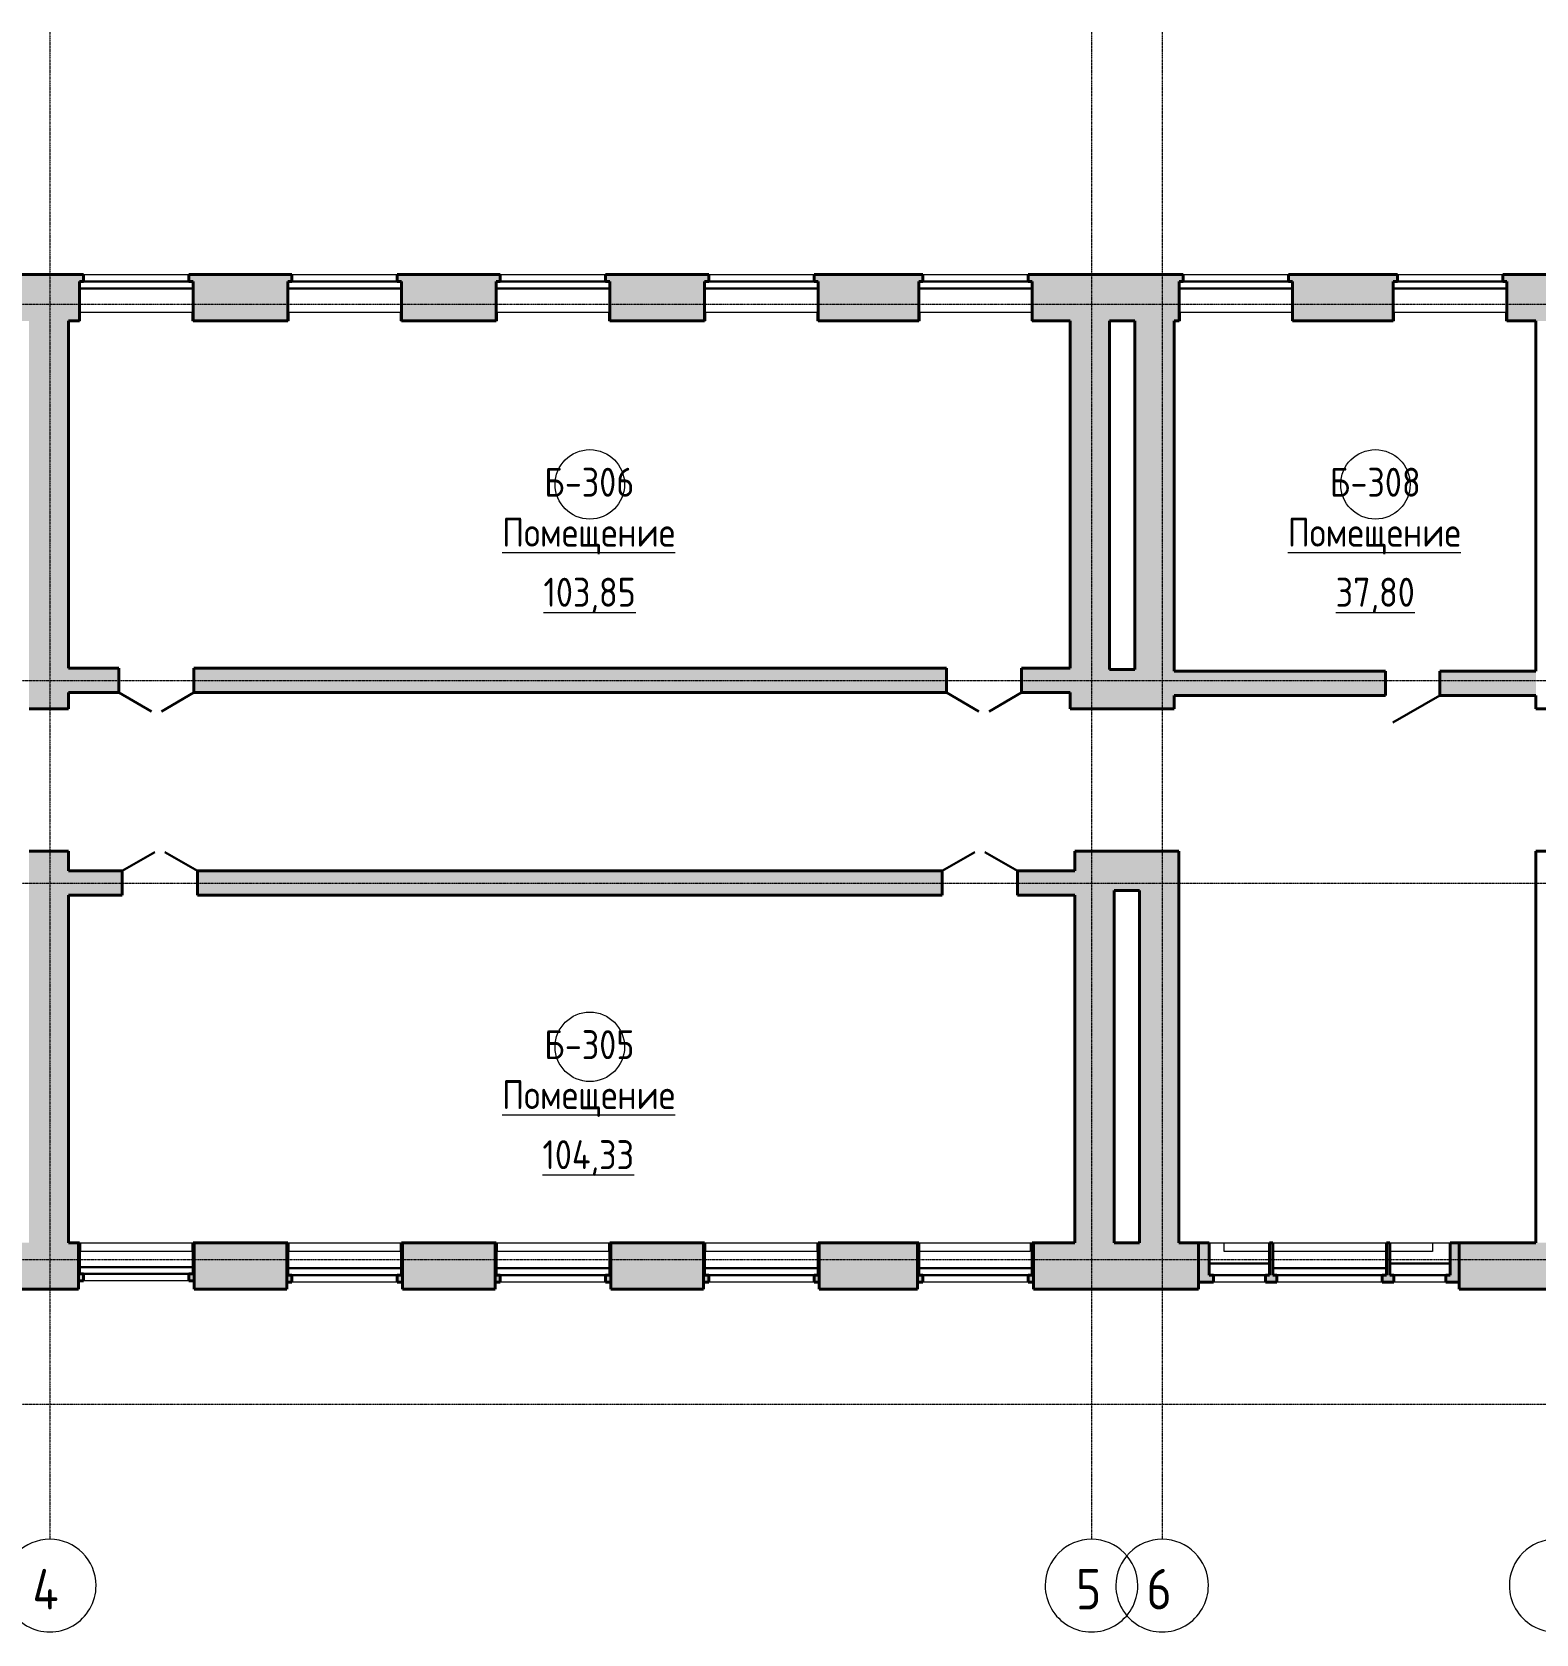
# Model space of a CAD drawing. Header units: millimetres. Extents: x -4092 to 455810, y -7500 to 28668.
# Drawn here: x 271978 to 297965, y -3183 to 24484 of the extents above; entities that cross this region are included whole.
import ezdxf

# ---------------------------------------------------------------- set-up
doc = ezdxf.new("R2010")
doc.units = ezdxf.units.MM
doc.linetypes.add('ADSK_Линия сетки', pattern=[21, 12, -3, 3, -3])
for name, color, linetype, lineweight in [('Двери', 7, 'Continuous', 18), ('Каркас_Импост', 7, 'Continuous', 30), ('Марки помещений', 7, 'Continuous', 18), ('Окна', 7, 'Continuous', 18), ('Оси', 7, 'Continuous', 9), ('Панель', 7, 'Continuous', 30), ('Стены', 7, 'Continuous', 18), ('Стены разрез', 7, 'Continuous', 40)]:
    doc.layers.add(name, color=color, linetype=linetype, lineweight=lineweight)
doc.styles.add('GOST Common', font='GOST Common.ttf', dxfattribs={"width": 0.9, "height": 500})
doc.styles.add('GOST Common_1', font='GOST Common.ttf', dxfattribs={"width": 0.9, "height": 700})

# ---------------------------------------------------------------- blocks, each defined once
blk = doc.blocks.new('ИРНИТУ-Окно-ГОСТ23166-99_4_2_Створки - 1920 x 2350-934199-03_Б_На лист')
at = {"layer": 'Каркас_Импост'}
for p, q in [((-1018.1, 220), (941.9, 220)), ((-1018.1, 220), (-1018.1, 100)), ((-1018.1, 220), (-983.1, 220)), ((-1018.1, 100), (941.9, 100)), ((-1018.1, 100), (-983.1, 100)), ((941.9, 220), (906.9, 220)), ((941.9, 100), (906.9, 100)), ((941.9, 220), (941.9, 100))]:
    blk.add_line(p, q, dxfattribs=at)
blk = doc.blocks.new('ИРНИТУ-Окно-ГОСТ23166-99_4_2_Створки - 1920 x 2350-287669-03_Б_На лист')
at = {"layer": 'Каркас_Импост'}
for p, q in [((-1018.1, 210), (941.9, 210)), ((-1018.1, 210), (-1018.1, 90)), ((-1018.1, 210), (-983.1, 210)), ((-1018.1, 90), (941.9, 90)), ((-1018.1, 90), (-983.1, 90)), ((941.9, 210), (906.9, 210)), ((941.9, 90), (906.9, 90)), ((941.9, 210), (941.9, 90))]:
    blk.add_line(p, q, dxfattribs=at)
blk = doc.blocks.new('ИРНИТУ-Окно-ГОСТ23166-99_2_1_Створка - 1000 x 2350-1081117-03_Б_На лист')
at = {"layer": 'Каркас_Импост'}
for p, q in [((-1018.1, 220), (21.9, 220)), ((-1018.1, 220), (-1018.1, 20)), ((-1018.1, 220), (-983.1, 220)), ((-1018.1, 20), (21.9, 20)), ((-1018.1, 20), (-983.1, 20)), ((21.9, 220), (-13.1, 220)), ((21.9, 20), (-13.1, 20)), ((21.9, 220), (21.9, 20))]:
    blk.add_line(p, q, dxfattribs=at)
blk = doc.blocks.new('ИРНИТУ_Дверь_Однопольная_ДеревяннаяВнутренняя_филенчатая - 900х2080 без верха-1341253-03_Б_На лист')
at = {"layer": 'Панель'}
blk.add_line((-470, 210), (344, 680), dxfattribs=at)
blk = doc.blocks.new('AC_Дверь_Двупольная_ДеревяннаяВнутренняя_филенчатая_с_верхом - 1260х2080-413008-03_Б_На лист')
at = {"layer": 'Панель'}
for p, q in [((-650, 210), (-87, 535)), ((650, 210), (87, 535))]:
    blk.add_line(p, q, dxfattribs=at)
blk = doc.blocks.new('ИРНИТУ-Окно-ГОСТ23166-99_4_2_Створки - 1920 x 2350-415137-03_Б_На лист')
at = {"layer": 'Каркас_Импост'}
for p, q in [((-1018.1, -160), (941.9, -160)), ((-1018.1, -280), (-1018.1, -160)), ((-1018.1, -160), (-983.1, -160)), ((941.9, -160), (906.9, -160)), ((941.9, -280), (941.9, -160)), ((-1018.1, -280), (941.9, -280)), ((-1018.1, -280), (-983.1, -280)), ((941.9, -280), (906.9, -280))]:
    blk.add_line(p, q, dxfattribs=at)
blk = doc.blocks.new('Ось сетки - D8-4846-03_Б_На лист')
at = {"layer": 'Оси', "lineweight": 18}
for start, end in [(360, 180), (180, 360)]:
    blk.add_arc((0, 0), 4, start, end, dxfattribs=at)
blk = doc.blocks.new('ADSK_Марка_Помещение - Номер Имя Площадь Площадь проемов-115235-03_Б_На лист')
at = {"layer": 'Марки помещений'}
blk.add_circle((0, 0), 3, dxfattribs=at)

msp = doc.modelspace()

# ---------------------------------------------------------------- hatches: boundary and pattern name
at = {"layer": 'Стены'}
h = msp.add_hatch(color=256, dxfattribs=at)
h.paths.add_polyline_path([(334675, 19495), (334977, 19495), (334977, 20295), (332965, 20295), (332965, 20175), (333035, 20175), (333035, 19495), (334015, 19495)], flags=0)
h.paths.add_polyline_path([(331335, 19495), (331995, 19495), (331995, 20175), (332065, 20175), (332065, 20295), (331265, 20295), (331265, 20175), (331335, 20175)], flags=0)
h.paths.add_polyline_path([(326990, 19495), (330295, 19495), (330295, 20175), (330365, 20175), (330365, 20295), (326920, 20295), (326920, 20175), (326990, 20175)], flags=0)
h.paths.add_polyline_path([(323515, 19495), (324250, 19495), (324250, 20175), (324320, 20175), (324320, 20295), (322090, 20295), (322090, 20175), (322160, 20175), (322160, 19495), (323355, 19495)], flags=0)
h.paths.add_polyline_path([(325950, 19495), (325950, 20175), (326020, 20175), (326020, 20295), (325220, 20295), (325220, 20175), (325290, 20175), (325290, 19495)], flags=0)
h.paths.add_polyline_path([(316700, 19495), (316700, 20175), (316770, 20175), (316770, 20295), (314890, 20295), (314890, 20175), (314960, 20175), (314960, 19495), (316645, 19495)], flags=0)
h.paths.add_polyline_path([(318660, 19495), (320200, 19495), (320200, 20175), (320270, 20175), (320270, 20295), (318590, 20295), (318590, 20175), (318660, 20175)], flags=0)
h.paths.add_polyline_path([(313000, 19495), (313000, 20175), (313070, 20175), (313070, 20295), (311190, 20295), (311190, 20175), (311260, 20175), (311260, 19495)], flags=0)
h.paths.add_polyline_path([(305600, 19495), (305600, 20175), (305670, 20175), (305670, 20295), (303890, 20295), (303890, 20175), (303960, 20175), (303960, 19495)], flags=0)
h.paths.add_polyline_path([(307560, 19495), (309300, 19495), (309300, 20175), (309370, 20175), (309370, 20295), (307490, 20295), (307490, 20175), (307560, 20175)], flags=0)
h.paths.add_polyline_path([(297460, 19495), (298600, 19495), (298600, 20175), (298670, 20175), (298670, 20295), (297390, 20295), (297390, 20175), (297460, 20175)], flags=0)
h.paths.add_polyline_path([(300560, 19495), (302000, 19495), (302000, 20175), (302070, 20175), (302070, 20295), (300490, 20295), (300490, 20175), (300560, 20175)], flags=0)
h.paths.add_polyline_path([(295500, 19495), (295500, 20175), (295570, 20175), (295570, 20295), (293690, 20295), (293690, 20175), (293760, 20175), (293760, 19495)], flags=0)
h.paths.add_polyline_path([(291800, 19495), (291800, 20175), (291870, 20175), (291870, 20295), (289190, 20295), (289190, 20175), (289260, 20175), (289260, 19495), (291715, 19495)], flags=0)
h.paths.add_polyline_path([(287300, 19495), (287300, 20175), (287370, 20175), (287370, 20295), (285490, 20295), (285490, 20175), (285560, 20175), (285560, 19495)], flags=0)
h.paths.add_polyline_path([(281960, 19495), (283600, 19495), (283600, 20175), (283670, 20175), (283670, 20295), (281890, 20295), (281890, 20175), (281960, 20175)], flags=0)
h.paths.add_polyline_path([(276400, 19495), (276400, 20175), (276470, 20175), (276470, 20295), (274690, 20295), (274690, 20175), (274760, 20175), (274760, 19495)], flags=0)
h.paths.add_polyline_path([(278360, 19495), (280000, 19495), (280000, 20175), (280070, 20175), (280070, 20295), (278290, 20295), (278290, 20175), (278360, 20175)], flags=0)
h.paths.add_polyline_path([(271927, 19495), (272800, 19495), (272800, 20175), (272870, 20175), (272870, 20295), (270990, 20295), (270990, 20175), (271060, 20175), (271060, 19495), (271926, 19495)], flags=0)
h.paths.add_polyline_path([(267460, 19495), (269100, 19495), (269100, 20175), (269170, 20175), (269170, 20295), (267390, 20295), (267390, 20175), (267460, 20175)], flags=0)
h.paths.add_polyline_path([(264160, 19495), (265500, 19495), (265500, 20175), (265570, 20175), (265570, 20295), (264090, 20295), (264090, 20175), (264160, 20175)], flags=0)
h.paths.add_polyline_path([(262200, 19495), (262200, 20175), (262270, 20175), (262270, 20295), (260590, 20295), (260590, 20175), (260660, 20175), (260660, 19495)], flags=0)
h.paths.add_polyline_path([(258700, 19495), (258700, 20175), (258770, 20175), (258770, 20295), (257190, 20295), (257190, 20175), (257260, 20175), (257260, 19495), (257860, 19495)], flags=0)
h.paths.add_polyline_path([(254600, 19495), (255300, 19495), (255300, 20175), (255370, 20175), (255370, 20295), (253575, 20295), (253575, 19495), (253940, 19495)], flags=0)
for points in [[(272607, 12796), (272607, 19495), (271927, 19495), (271927, 12796)], [(290595, 13476), (290595, 19495), (289915, 19495), (289915, 13476)], [(291715, 13476), (291715, 19495), (291035, 19495), (291035, 13476)], [(291715, 12796), (291715, 13476), (289915, 13476), (289915, 12796), (290841, 12796)], [(272607, 3575), (272607, 10340), (271927, 10340), (271927, 3575)], [(291795, 9660), (291795, 10340), (289995, 10340), (289995, 9660), (291115, 9660)], [(289995, 3575), (290675, 3575), (290675, 9660), (289995, 9660), (289995, 5449)], [(291115, 3575), (291795, 3575), (291795, 9660), (291115, 9660), (291115, 5449)]]:
    msp.add_hatch(color=256, dxfattribs=at).paths.add_polyline_path(points, flags=0)
h = msp.add_hatch(color=256, dxfattribs=at)
h.paths.add_polyline_path([(289915, 13075), (289915, 13495), (289077, 13495), (289077, 13075)], flags=0)
h.paths.add_polyline_path([(287777, 13075), (287777, 13495), (274777, 13495), (274777, 13075), (284536, 13075)], flags=0)
h.paths.add_polyline_path([(272607, 13075), (273477, 13075), (273477, 13495), (272607, 13495)], flags=0)
h = msp.add_hatch(color=256, dxfattribs=at)
h.paths.add_polyline_path([(297146, 13027), (297965, 13027), (297965, 13447), (296305, 13447), (296305, 13027)], flags=0)
h.paths.add_polyline_path([(295365, 13027), (295365, 13447), (291715, 13447), (291715, 13027)], flags=0)
h = msp.add_hatch(color=256, dxfattribs=at)
h.paths.add_polyline_path([(289995, 9575), (289995, 9995), (289005, 9995), (289005, 9575)], flags=0)
h.paths.add_polyline_path([(287705, 9575), (287705, 9995), (274837, 9995), (274837, 9575), (284536, 9575)], flags=0)
h.paths.add_polyline_path([(273537, 9575), (273537, 9995), (272607, 9995), (272607, 9575)], flags=0)
h = msp.add_hatch(color=256, dxfattribs=at)
h.paths.add_polyline_path([(334977, 2775), (334977, 3575), (333080, 3575), (333080, 2775)], flags=0)
h.paths.add_polyline_path([(329480, 2775), (331080, 2775), (331080, 3575), (329480, 3575)], flags=0)
h.paths.add_polyline_path([(327480, 2775), (327480, 3575), (325880, 3575), (325880, 2775)], flags=0)
h.paths.add_polyline_path([(322180, 2775), (323880, 2775), (323880, 3575), (322180, 3575)], flags=0)
h.paths.add_polyline_path([(316062, 2775), (316645, 2775), (316645, 3035), (316600, 3035), (316600, 3575), (314980, 3575), (314980, 2775)], flags=0)
h.paths.add_polyline_path([(319214, 2775), (320180, 2775), (320180, 3575), (318580, 3575), (318580, 2775)], flags=0)
h.paths.add_polyline_path([(307580, 2775), (309280, 2775), (309280, 3575), (307580, 3575)], flags=0)
h.paths.add_polyline_path([(305580, 2775), (305580, 3575), (303980, 3575), (303980, 2775)], flags=0)
h.paths.add_polyline_path([(312980, 2775), (312980, 3575), (311280, 3575), (311280, 2775)], flags=0)
h.paths.add_polyline_path([(298645, 2775), (298645, 3035), (298600, 3035), (298600, 3575), (296635, 3575), (296635, 2775), (297146, 2775)], flags=0)
h.paths.add_polyline_path([(301980, 2775), (301980, 3575), (300580, 3575), (300580, 2775)], flags=0)
h.paths.add_polyline_path([(285580, 2775), (287280, 2775), (287280, 3575), (285580, 3575)], flags=0)
h.paths.add_polyline_path([(290841, 2775), (292135, 2775), (292135, 3575), (289280, 3575), (289280, 2775)], flags=0)
h.paths.add_polyline_path([(276380, 2775), (276380, 3575), (274780, 3575), (274780, 2775)], flags=0)
h.paths.add_polyline_path([(279980, 2775), (279980, 3575), (278380, 3575), (278380, 2775)], flags=0)
h.paths.add_polyline_path([(281980, 2775), (283580, 2775), (283580, 3575), (281980, 3575)], flags=0)
h.paths.add_polyline_path([(271926, 2775), (272780, 2775), (272780, 3575), (271080, 3575), (271080, 2775)], flags=0)
h.paths.add_polyline_path([(264180, 2775), (265480, 2775), (265480, 3575), (264180, 3575)], flags=0)
h.paths.add_polyline_path([(267480, 2775), (269080, 2775), (269080, 3575), (267480, 3575)], flags=0)
h.paths.add_polyline_path([(260680, 2775), (262180, 2775), (262180, 3575), (260680, 3575)], flags=0)
h.paths.add_polyline_path([(258680, 2775), (258680, 3575), (257280, 3575), (257280, 2775)], flags=0)
h.paths.add_polyline_path([(252775, 2775), (255280, 2775), (255280, 3575), (252775, 3575)], flags=0)
h = msp.add_hatch(color=256, dxfattribs=at)
h.paths.add_polyline_path([(274690, 2915), (274780, 2915), (274780, 3575), (274760, 3575), (274760, 3035), (274690, 3035)], flags=0)
h.paths.add_polyline_path([(272780, 2915), (272870, 2915), (272870, 3035), (272800, 3035), (272800, 3575), (272780, 3575)], flags=0)
h = msp.add_hatch(color=256, dxfattribs=at)
h.paths.add_polyline_path([(278380, 2895), (278380, 3575), (278360, 3575), (278360, 3015), (278290, 3015), (278290, 2895)], flags=0)
h.paths.add_polyline_path([(276470, 2895), (276470, 3015), (276400, 3015), (276400, 3575), (276380, 3575), (276380, 2895)], flags=0)
h = msp.add_hatch(color=256, dxfattribs=at)
h.paths.add_polyline_path([(281890, 2895), (281980, 2895), (281980, 3575), (281960, 3575), (281960, 3015), (281890, 3015)], flags=0)
h.paths.add_polyline_path([(279980, 2895), (280070, 2895), (280070, 3015), (280000, 3015), (280000, 3575), (279980, 3575)], flags=0)
h = msp.add_hatch(color=256, dxfattribs=at)
h.paths.add_polyline_path([(285490, 2895), (285580, 2895), (285580, 3575), (285560, 3575), (285560, 3015), (285490, 3015)], flags=0)
h.paths.add_polyline_path([(283580, 2895), (283670, 2895), (283670, 3015), (283600, 3015), (283600, 3575), (283580, 3575)], flags=0)
h = msp.add_hatch(color=256, dxfattribs=at)
h.paths.add_polyline_path([(289280, 2895), (289280, 3575), (289260, 3575), (289260, 3015), (289190, 3015), (289190, 2895)], flags=0)
h.paths.add_polyline_path([(287280, 2895), (287370, 2895), (287370, 3015), (287300, 3015), (287300, 3575), (287280, 3575)], flags=0)
h = msp.add_hatch(color=256, dxfattribs=at)
h.paths.add_polyline_path([(296410, 2895), (296635, 2895), (296635, 3575), (296480, 3575), (296480, 3015), (296410, 3015)], flags=0)
h.paths.add_polyline_path([(292135, 2895), (292390, 2895), (292390, 3015), (292320, 3015), (292320, 3575), (292135, 3575)], flags=0)
h.paths.add_polyline_path([(293490, 2895), (293490, 3015), (293420, 3015), (293420, 3575), (293360, 3575), (293360, 3015), (293290, 3015), (293290, 2895)], flags=0)
h.paths.add_polyline_path([(295310, 2895), (295510, 2895), (295510, 3015), (295440, 3015), (295440, 3575), (295380, 3575), (295380, 3015), (295310, 3015)], flags=0)

# ---------------------------------------------------------------- linework, layer by layer
at = {"layer": 'Оси', "linetype": 'ADSK_Линия сетки'}
for p, q in [((272285, 24484), (272285, -1547)), ((290285, 24484), (290285, -1547)), ((291505, 24484), (291505, -1547)), ((232736, 19785), (337536, 19785)), ((232736, 13285), (337536, 13285)), ((232736, 9785), (337536, 9785)), ((232736, 3285), (337536, 3285)), ((232736, 785), (337536, 785))]:
    msp.add_line(p, q, dxfattribs=at)
at = {"layer": 'Стены'}
for p, q in [((272870, 20295), (274690, 20295)), ((276470, 20295), (278290, 20295)), ((280070, 20295), (281890, 20295)), ((283670, 20295), (285490, 20295)), ((287370, 20295), (289190, 20295)), ((291870, 20295), (293690, 20295)), ((295570, 20295), (297390, 20295)), ((272817, 19495), (272817, 19645)), ((272817, 19645), (274737, 19645)), ((274737, 19645), (274737, 19495)), ((276419, 19495), (276419, 19645)), ((276419, 19645), (278339, 19645)), ((278339, 19645), (278339, 19495)), ((280019, 19495), (280019, 19645)), ((280019, 19645), (281939, 19645)), ((281939, 19645), (281939, 19495)), ((283619, 19495), (283619, 19645)), ((283619, 19645), (285539, 19645)), ((285539, 19645), (285539, 19495)), ((287324, 19495), (287324, 19645)), ((287324, 19645), (289244, 19645)), ((289244, 19645), (289244, 19495)), ((291824, 19495), (291824, 19645)), ((291824, 19645), (293744, 19645)), ((293744, 19645), (293744, 19495)), ((295519, 19495), (295519, 19645)), ((295519, 19645), (297439, 19645)), ((297439, 19645), (297439, 19495)), ((272817, 19495), (272800, 19495)), ((274760, 19495), (274737, 19495)), ((276419, 19495), (276400, 19495)), ((278360, 19495), (278339, 19495)), ((280019, 19495), (280000, 19495)), ((281960, 19495), (281939, 19495)), ((283619, 19495), (283600, 19495)), ((285560, 19495), (285539, 19495)), ((287324, 19495), (287300, 19495)), ((289260, 19495), (289244, 19495)), ((291824, 19495), (291800, 19495)), ((293760, 19495), (293744, 19495)), ((295519, 19495), (295500, 19495)), ((297460, 19495), (297439, 19495)), ((272800, 3575), (274760, 3575)), ((272820, 3425), (272820, 3575)), ((274740, 3425), (272820, 3425)), ((274740, 3575), (274740, 3425)), ((276400, 3575), (278360, 3575)), ((276420, 3425), (276420, 3575)), ((278340, 3425), (276420, 3425)), ((278340, 3575), (278340, 3425)), ((280000, 3575), (281960, 3575)), ((280020, 3425), (280020, 3575)), ((281940, 3425), (280020, 3425)), ((281940, 3575), (281940, 3425)), ((283600, 3575), (285560, 3575)), ((283620, 3425), (283620, 3575)), ((285540, 3425), (283620, 3425)), ((285540, 3575), (285540, 3425)), ((287300, 3575), (289260, 3575)), ((287305, 3425), (287305, 3575)), ((289225, 3425), (287305, 3425)), ((289225, 3575), (289225, 3425)), ((292320, 3575), (293360, 3575)), ((292575, 3425), (292575, 3575)), ((293360, 3425), (292575, 3425)), ((293420, 3575), (295380, 3575)), ((295380, 3425), (293420, 3425)), ((295440, 3575), (296480, 3575)), ((296175, 3425), (295440, 3425)), ((296175, 3575), (296175, 3425)), ((274690, 2915), (272870, 2915)), ((278290, 2895), (276470, 2895)), ((281890, 2895), (280070, 2895)), ((285490, 2895), (283670, 2895)), ((289190, 2895), (287370, 2895)), ((293290, 2895), (292390, 2895)), ((295310, 2895), (293490, 2895)), ((296410, 2895), (295510, 2895))]:
    msp.add_line(p, q, dxfattribs=at)
at = {"layer": 'Стены разрез'}
for p, q in [((272870, 20295), (270990, 20295)), ((272870, 20175), (272870, 20295)), ((276470, 20295), (274690, 20295)), ((274690, 20295), (274690, 20175)), ((276470, 20175), (276470, 20295)), ((280070, 20295), (278290, 20295)), ((278290, 20295), (278290, 20175)), ((280070, 20175), (280070, 20295)), ((283670, 20295), (281890, 20295)), ((281890, 20295), (281890, 20175)), ((283670, 20175), (283670, 20295)), ((287370, 20295), (285490, 20295)), ((285490, 20295), (285490, 20175)), ((287370, 20175), (287370, 20295)), ((291870, 20295), (289190, 20295)), ((289190, 20295), (289190, 20175)), ((291870, 20175), (291870, 20295)), ((295570, 20295), (293690, 20295)), ((293690, 20295), (293690, 20175)), ((295570, 20175), (295570, 20295)), ((298670, 20295), (297390, 20295)), ((297390, 20295), (297390, 20175)), ((272800, 19495), (272800, 20175)), ((272800, 20175), (272870, 20175)), ((274690, 20175), (274760, 20175)), ((274760, 20175), (274760, 19495)), ((276400, 19495), (276400, 20175)), ((276400, 20175), (276470, 20175)), ((278290, 20175), (278360, 20175)), ((278360, 20175), (278360, 19495)), ((280000, 19495), (280000, 20175)), ((280000, 20175), (280070, 20175)), ((281890, 20175), (281960, 20175)), ((281960, 20175), (281960, 19495)), ((283600, 19495), (283600, 20175)), ((283600, 20175), (283670, 20175)), ((285490, 20175), (285560, 20175)), ((285560, 20175), (285560, 19495)), ((287300, 19495), (287300, 20175)), ((287300, 20175), (287370, 20175)), ((289190, 20175), (289260, 20175)), ((289260, 20175), (289260, 19495)), ((291800, 19495), (291800, 20175)), ((291800, 20175), (291870, 20175)), ((293690, 20175), (293760, 20175)), ((293760, 20175), (293760, 19495)), ((295500, 19495), (295500, 20175)), ((295500, 20175), (295570, 20175)), ((297390, 20175), (297460, 20175)), ((297460, 20175), (297460, 19495)), ((272607, 19495), (272800, 19495)), ((272607, 13495), (272607, 19495)), ((274760, 19495), (276400, 19495)), ((278360, 19495), (280000, 19495)), ((281960, 19495), (283600, 19495)), ((285560, 19495), (287300, 19495)), ((289260, 19495), (289915, 19495)), ((289915, 19495), (289915, 13495)), ((290595, 19495), (291035, 19495)), ((290595, 13476), (290595, 19495)), ((291035, 19495), (291035, 13476)), ((291715, 19495), (291800, 19495)), ((291715, 13447), (291715, 19495)), ((293760, 19495), (295500, 19495)), ((297460, 19495), (297965, 19495)), ((297965, 19495), (297965, 13447)), ((273477, 13495), (272607, 13495)), ((273477, 13075), (273477, 13495)), ((287777, 13495), (274777, 13495)), ((274777, 13495), (274777, 13075)), ((287777, 13075), (287777, 13495)), ((289915, 13495), (289077, 13495)), ((289077, 13495), (289077, 13075)), ((291035, 13476), (290595, 13476)), ((295365, 13447), (291715, 13447)), ((295365, 13027), (295365, 13447)), ((297965, 13447), (296305, 13447)), ((296305, 13447), (296305, 13027)), ((272607, 12796), (272607, 13075)), ((272607, 13075), (273477, 13075)), ((274777, 13075), (287777, 13075)), ((289077, 13075), (289915, 13075)), ((289915, 13075), (289915, 12796)), ((291715, 12796), (291715, 13027)), ((291715, 13027), (295365, 13027)), ((296305, 13027), (297965, 13027)), ((297965, 13027), (297965, 12796)), ((271927, 12796), (272607, 12796)), ((289915, 12796), (291715, 12796)), ((297965, 12796), (298645, 12796)), ((272607, 10340), (271927, 10340)), ((272607, 9995), (272607, 10340)), ((291795, 10340), (289995, 10340)), ((289995, 10340), (289995, 9995)), ((291795, 3575), (291795, 10340)), ((297965, 10340), (297965, 3575)), ((298645, 10340), (297965, 10340)), ((273537, 9995), (272607, 9995)), ((273537, 9575), (273537, 9995)), ((287705, 9995), (274837, 9995)), ((274837, 9995), (274837, 9575)), ((287705, 9575), (287705, 9995)), ((289995, 9995), (289005, 9995)), ((289005, 9995), (289005, 9575)), ((272607, 3575), (272607, 9575)), ((272607, 9575), (273537, 9575)), ((274837, 9575), (287705, 9575)), ((289005, 9575), (289995, 9575)), ((289995, 9575), (289995, 3575)), ((290675, 3575), (290675, 9660)), ((290675, 9660), (291115, 9660)), ((291115, 9660), (291115, 3575)), ((272800, 3575), (272607, 3575)), ((272780, 3575), (272780, 2775)), ((272800, 3035), (272800, 3575)), ((276400, 3575), (274760, 3575)), ((274760, 3575), (274760, 3035)), ((274780, 2775), (274780, 3575)), ((276380, 3575), (276380, 2775)), ((276400, 3015), (276400, 3575)), ((280000, 3575), (278360, 3575)), ((278360, 3575), (278360, 3015)), ((278380, 2775), (278380, 3575)), ((279980, 3575), (279980, 2775)), ((280000, 3015), (280000, 3575)), ((283600, 3575), (281960, 3575)), ((281960, 3575), (281960, 3015)), ((281980, 2775), (281980, 3575)), ((283580, 3575), (283580, 2775)), ((283600, 3015), (283600, 3575)), ((287300, 3575), (285560, 3575)), ((285560, 3575), (285560, 3015)), ((285580, 2775), (285580, 3575)), ((287280, 3575), (287280, 2775)), ((287300, 3015), (287300, 3575)), ((289995, 3575), (289260, 3575)), ((289260, 3575), (289260, 3015)), ((289280, 2775), (289280, 3575)), ((291115, 3575), (290675, 3575)), ((292320, 3575), (291795, 3575)), ((292135, 3575), (292135, 2775)), ((292320, 3015), (292320, 3575)), ((293420, 3575), (293360, 3575)), ((293360, 3575), (293360, 3015)), ((293420, 3015), (293420, 3575)), ((295440, 3575), (295380, 3575)), ((295380, 3575), (295380, 3015)), ((295440, 3015), (295440, 3575)), ((297965, 3575), (296480, 3575)), ((296480, 3575), (296480, 3015)), ((296635, 2775), (296635, 3575)), ((271080, 2775), (272780, 2775)), ((272780, 2915), (272870, 2915)), ((272870, 3035), (272800, 3035)), ((272870, 2915), (272870, 3035)), ((274760, 3035), (274690, 3035)), ((274690, 3035), (274690, 2915)), ((274690, 2915), (274780, 2915)), ((274780, 2775), (276380, 2775)), ((276380, 2895), (276470, 2895)), ((276470, 3015), (276400, 3015)), ((276470, 2895), (276470, 3015)), ((278360, 3015), (278290, 3015)), ((278290, 3015), (278290, 2895)), ((278290, 2895), (278380, 2895)), ((278380, 2775), (279980, 2775)), ((279980, 2895), (280070, 2895)), ((280070, 3015), (280000, 3015)), ((280070, 2895), (280070, 3015)), ((281960, 3015), (281890, 3015)), ((281890, 3015), (281890, 2895)), ((281890, 2895), (281980, 2895)), ((281980, 2775), (283580, 2775)), ((283580, 2895), (283670, 2895)), ((283670, 3015), (283600, 3015)), ((283670, 2895), (283670, 3015)), ((285560, 3015), (285490, 3015)), ((285490, 3015), (285490, 2895)), ((285490, 2895), (285580, 2895)), ((285580, 2775), (287280, 2775)), ((287280, 2895), (287370, 2895)), ((287370, 3015), (287300, 3015)), ((287370, 2895), (287370, 3015)), ((289260, 3015), (289190, 3015)), ((289190, 3015), (289190, 2895)), ((289190, 2895), (289280, 2895)), ((289280, 2775), (292135, 2775)), ((292135, 2895), (292390, 2895)), ((292390, 3015), (292320, 3015)), ((292390, 2895), (292390, 3015)), ((293360, 3015), (293290, 3015)), ((293290, 3015), (293290, 2895)), ((293290, 2895), (293490, 2895)), ((293490, 3015), (293420, 3015)), ((293490, 2895), (293490, 3015)), ((295380, 3015), (295310, 3015)), ((295310, 3015), (295310, 2895)), ((295310, 2895), (295510, 2895)), ((295510, 3015), (295440, 3015)), ((295510, 2895), (295510, 3015)), ((296480, 3015), (296410, 3015)), ((296410, 3015), (296410, 2895)), ((296410, 2895), (296635, 2895)), ((296635, 2775), (298645, 2775))]:
    msp.add_line(p, q, dxfattribs=at)

# ---------------------------------------------------------------- block references
at = {"layer": 'Двери', "rotation": 180}
for name, p in [('AC_Дверь_Двупольная_ДеревяннаяВнутренняя_филенчатая_с_верхом - 1260х2080-413008-03_Б_На лист', (274127, 13285)), ('AC_Дверь_Двупольная_ДеревяннаяВнутренняя_филенчатая_с_верхом - 1260х2080-413008-03_Б_На лист', (288427, 13285)), ('ИРНИТУ_Дверь_Однопольная_ДеревяннаяВнутренняя_филенчатая - 900х2080 без верха-1341253-03_Б_На лист', (295835, 13237))]:
    msp.add_blockref(name, p, dxfattribs=at)
at = {"layer": 'Двери'}
for p in [(274187, 9785), (288355, 9785)]:
    msp.add_blockref('AC_Дверь_Двупольная_ДеревяннаяВнутренняя_филенчатая_с_верхом - 1260х2080-413008-03_Б_На лист', p, dxfattribs=at)
at = {"layer": 'Марки помещений', "xscale": 199.9999999999999, "yscale": 199.9999999999999, "zscale": 199.9999999999999}
for p in [(281616, 16672), (295191, 16672), (281616, 6958)]:
    msp.add_blockref('ADSK_Марка_Помещение - Номер Имя Площадь Площадь проемов-115235-03_Б_На лист', p, dxfattribs=at)
at = {"layer": 'Окна', "rotation": 180}
for name, p in [('ИРНИТУ-Окно-ГОСТ23166-99_4_2_Створки - 1920 x 2350-415137-03_Б_На лист', (273742, 19895)), ('ИРНИТУ-Окно-ГОСТ23166-99_4_2_Створки - 1920 x 2350-415137-03_Б_На лист', (277342, 19895)), ('ИРНИТУ-Окно-ГОСТ23166-99_4_2_Створки - 1920 x 2350-415137-03_Б_На лист', (280942, 19895)), ('ИРНИТУ-Окно-ГОСТ23166-99_4_2_Створки - 1920 x 2350-415137-03_Б_На лист', (284542, 19895)), ('ИРНИТУ-Окно-ГОСТ23166-99_4_2_Створки - 1920 x 2350-415137-03_Б_На лист', (288242, 19895)), ('ИРНИТУ-Окно-ГОСТ23166-99_4_2_Створки - 1920 x 2350-415137-03_Б_На лист', (292742, 19895)), ('ИРНИТУ-Окно-ГОСТ23166-99_4_2_Створки - 1920 x 2350-415137-03_Б_На лист', (296442, 19895)), ('ИРНИТУ-Окно-ГОСТ23166-99_4_2_Створки - 1920 x 2350-287669-03_Б_На лист', (273742, 3245)), ('ИРНИТУ-Окно-ГОСТ23166-99_4_2_Створки - 1920 x 2350-934199-03_Б_На лист', (277342, 3235)), ('ИРНИТУ-Окно-ГОСТ23166-99_4_2_Створки - 1920 x 2350-934199-03_Б_На лист', (280942, 3235)), ('ИРНИТУ-Окно-ГОСТ23166-99_4_2_Створки - 1920 x 2350-934199-03_Б_На лист', (284542, 3235)), ('ИРНИТУ-Окно-ГОСТ23166-99_4_2_Створки - 1920 x 2350-934199-03_Б_На лист', (288242, 3235)), ('ИРНИТУ-Окно-ГОСТ23166-99_2_1_Створка - 1000 x 2350-1081117-03_Б_На лист', (292342, 3235)), ('ИРНИТУ-Окно-ГОСТ23166-99_4_2_Створки - 1920 x 2350-934199-03_Б_На лист', (294362, 3235)), ('ИРНИТУ-Окно-ГОСТ23166-99_2_1_Створка - 1000 x 2350-1081117-03_Б_На лист', (295462, 3235))]:
    msp.add_blockref(name, p, dxfattribs=at)
at = {"layer": 'Оси', "lineweight": 18, "xscale": 199.9999999999999, "yscale": 199.9999999999999, "zscale": 199.9999999999999, "rotation": 180}
for p in [(272285, -2347), (290285, -2347), (291505, -2347), (298305, -2347)]:
    msp.add_blockref('Ось сетки - D8-4846-03_Б_На лист', p, dxfattribs=at)

# ---------------------------------------------------------------- texts
at = {"layer": 'Марки помещений', "lineweight": 9, "char_height": 500, "attachment_point": 1, "style": 'GOST Common'}
for s, insert, width in [('\\fGOST Common|b0|i0|c204|p34|;\\W.9;Б', (280828, 16959), 432.91), ('-306', (281185, 16959), 1558.48), ('\\fGOST Common|b0|i0|c204|p34|;\\W.9;Б', (294403, 16959), 432.91), ('-308', (294760, 16959), 1558.48), ('\\LПомещение', (280101, 16096), 3751.9), ('\\LПомещение', (293676, 16096), 3751.9), ('\\L103,85', (280816, 15059), 2020.25), ('\\L37,80', (294504, 15059), 1746.08), ('\\fGOST Common|b0|i0|c204|p34|;\\W.9;Б', (280828, 7245), 432.91), ('-305', (281185, 7245), 1558.48), ('\\LПомещение', (280101, 6382), 3751.9), ('\\L104,33', (280798, 5345), 2063.54)]:
    msp.add_mtext(s, dxfattribs=dict(at, insert=insert, width=width))
at = {"layer": 'Оси', "char_height": 700, "attachment_point": 1, "style": 'GOST Common_1'}
for s, insert, width in [('\\fGOST Common|b0|i0|c204|p34|;\\W.9;4', (271986, -2059), 620.51), ('\\fGOST Common|b0|i0|c204|p34|;\\W.9;5', (290016, -2059), 548.35), ('\\fGOST Common|b0|i0|c204|p34|;\\W.9;6', (291236, -2059), 548.35)]:
    msp.add_mtext(s, dxfattribs=dict(at, insert=insert, width=width))

doc.saveas('drawing.dxf')
